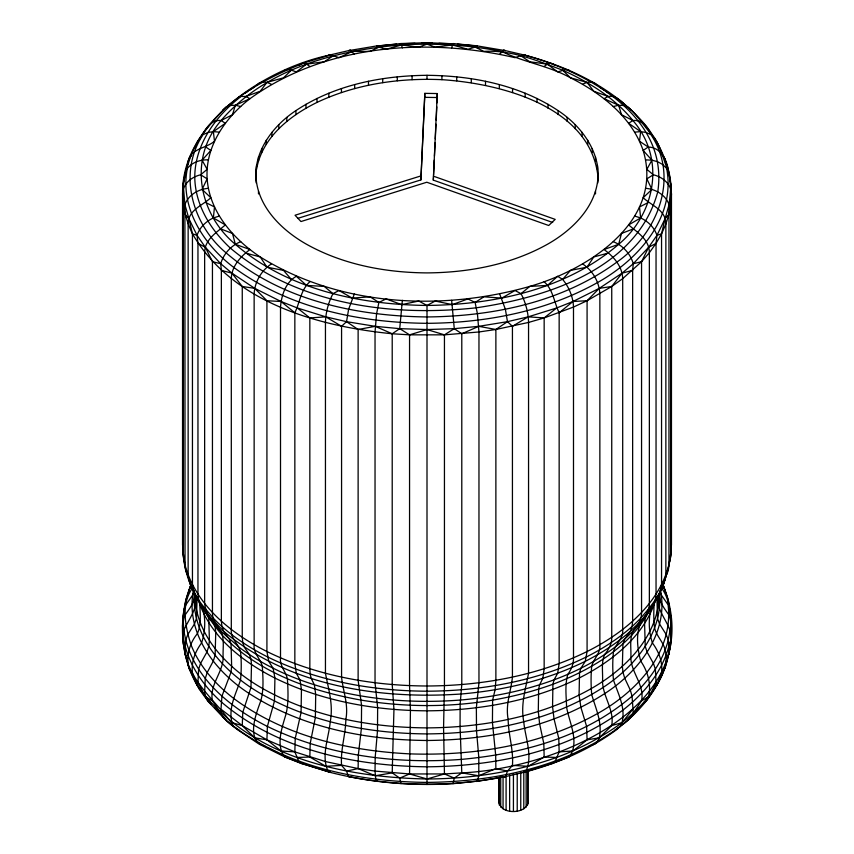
<?xml version="1.0" encoding="UTF-8"?>
<svg xmlns="http://www.w3.org/2000/svg" width="854" height="854" viewBox="0 0 854 854"><rect width="100%" height="100%" fill="white"/><g stroke="black" fill="none" stroke-linecap="round" stroke-linejoin="round"><path stroke-width="1.28" d="M303.448 763.988L330.53 772.422L300.747 763.295L284.798 756.964L259.21 744.165L237.038 729.391L226.075 720.178L207.618 700.995L205.398 696.768L204.64 691.804L205.27 678.524L207.148 672.642L213.244 661.167L215.123 655.285L215.752 632.43L215.123 626.985L213.244 622.096L200.551 604.632L198.608 599.657L197.957 594.181L197.957 243.379L197.05 235.352C199.612 227.463 205.931 221.357 213.361 217.941L225.349 224.901C216.66 232.491 204.597 239.451 204.64 252.688L204.64 603.49C206.988 622.651 225.787 634.778 238.874 647.044C257.353 661.124 278.255 671.714 299.957 679.869C351.069 698.497 406.355 704.272 460.445 700.024C543.784 692.936 648.688 656.993 668.97 564.953L668.97 214.151C668.234 200.423 673.059 186.684 669.088 173.148C665.159 156.068 656.886 140.195 646.382 126.243C615.947 89.296 571.07 67.562 525.573 55.329L523.47 54.816L514.983 57.677C426.541 37.192 325.395 44.28 249.976 98.68C225.371 117.585 205.013 146.546 207.148 178.849C209.518 212.155 233.601 239.184 260.235 256.958C339.646 306.479 441.262 311.539 529.8 286.4C587.477 269.917 664.615 221.197 643.169 150.485C631.522 116.678 601.408 93.374 570.504 77.821C548.823 65.747 523.79 62.374 501.757 51.443C468.825 45.016 435.145 42.946 401.658 44.931C336.209 50.14 265.445 68.79 221.122 120.499C188.2 158.236 198.277 213.511 235.352 244.308C287.798 289.549 359.353 304.664 427 305.454C494.647 304.664 566.202 289.549 618.648 244.308C655.723 213.511 665.8 158.236 632.878 120.499C614.453 97.708 589.014 82.165 562.637 70.177C537.433 60.773 511.343 49.681 483.94 51.411L475.112 47.098L467.907 49.297L452.342 44.931L435.23 47.173L427 44.109L418.77 47.173L401.658 44.931L386.093 49.297L378.888 47.098L377.639 45.764L348.624 50.642L350.3 50.226L354.335 54.208M378.888 47.098L370.06 51.411L352.243 51.443L339.017 57.677L330.53 54.816L328.427 55.329C252.474 71.533 150.261 144.817 192.449 233.825C232.459 302.679 317.891 326.335 392.21 333.765L399.725 328.662L402.362 300.33M297.587 218.432L420.894 179.916L424.844 93.353L437.259 93.545L437.002 102.864M420.894 179.916L424.844 93.353M552.687 222.488L433.309 180.119L437.259 93.545M433.309 180.119L433.437 177.451M433.565 174.792L434.259 160.136M434.451 156.143L435.092 142.821M435.284 138.828L435.988 124.172M436.18 120.179L436.81 106.857M183.172 534.796C181.496 551.983 184.176 569.597 190.837 585.524C199.153 603.554 209.604 620.548 222.563 635.568C259.232 672.963 310.835 691.142 361.381 700.152C425.185 710.56 491.947 706.322 552.933 684.257C592.591 669.12 633.166 645.272 652.04 605.518M194.445 593.423C190.912 637.959 226.193 674.137 262.295 694.515C312.19 722.644 370.177 733.554 427 733.906C488.114 733.437 551.097 721.064 603.031 687.491C634.362 667.038 662.917 633.038 659.555 593.423M670.518 554.246L668.276 570.504L666.643 574.678M256.253 183.012C252.261 153.24 272.127 126.275 295.911 110.604C334.362 85.026 381.418 75.696 427 75.312C472.582 75.696 519.638 85.026 558.089 110.604C581.873 126.275 601.739 153.24 597.747 183.012M255.88 178.091L256.531 165.495M598.12 174.099C597.789 205.173 573.365 229.47 548.001 243.956C511.322 264.601 468.75 272.618 427 272.896C385.25 272.618 342.678 264.601 305.999 243.956C280.635 229.47 256.211 205.173 255.88 174.099M668.191 603.116L668.97 605.593L668.276 600.042L663.163 585.022C710.56 705.329 556.157 768.728 461.79 772.87L454.275 778.111L453.004 783.694C411.18 786.214 368.981 782.499 328.427 771.909C320.592 756.516 328.833 737.856 330.242 721.747C333.487 704.582 328.47 689.391 325.449 673.24L325.449 322.438C325.726 312.436 328.342 302.508 332.975 293.648L339.017 290.531L352.243 298.121L370.06 296.797L378.888 302.465L386.093 298.911L401.658 304.632L418.77 301.035L427 305.454L435.23 301.035L452.342 304.632L467.907 298.911L475.112 302.465L477.439 313.824L478.966 331.971L478.966 682.773L476.361 707.752L476.511 730.832L478.816 757.583L478.784 775.784L477.439 781.154L453.004 783.694M550.552 763.988L523.47 772.422L525.573 771.909C558.228 763.177 589.719 749.577 616.962 729.391C622.203 723.861 630.369 720.584 633.284 713.175L632.056 696.149L630.327 690.117L624.69 678.161L622.95 672.13L622.363 666.291L622.95 643.831L624.69 639.091L630.327 631.309L632.056 626.558L632.643 621.168L632.643 270.366L633.284 263.726C630.455 253.809 622.865 245.482 613.289 241.682M240.711 106.526L235.352 105.266L230.367 105.448L226.075 107.06C212.518 121.396 198.875 136.096 191.328 154.489C186.684 167.491 183.386 180.215 182.542 194.061L182.542 544.863L183.247 550.478M614.933 730.095C642.037 711.467 664.871 682.207 669.6 648.837M669.984 644.898L670.241 642.283M644.332 702.084L642.848 704.198L646.382 700.995L656.95 684.801L656.043 682.495L655.392 669.248L653.449 663.441L647.183 652.221L645.24 646.414L644.589 623.591L645.24 618.115L647.183 613.151L653.449 604.632L655.392 599.657L656.043 594.181L656.043 243.379L656.95 235.352L665.052 218.795L669.088 204.64C665.629 194.904 655.584 189.097 645.624 188.328M188.542 592.366L190.837 585.022C174.953 624.317 181.592 673.112 211.151 704.198L209.668 702.084M654.196 603.031C653.726 611.315 653.438 619.758 654.602 628.01C656.491 636.123 663.302 641.866 665.181 649.979C668.949 664.903 660.953 679.122 652.808 690.843M670.753 550.478L671.457 544.863L671.457 194.061L670.828 183.994L669.194 175.23M350.3 777.012L348.624 776.606L346.532 771.098L341.568 765.408C340.351 749.865 345.624 734.878 345.849 719.431C348.71 704.358 343.02 691.43 341.568 677.105L341.568 326.303L346.532 321.659L348.624 309.265L354.335 294M186.727 657.58L184.912 654.089L185.724 640.094L187.773 634.543L194.402 624.114L196.441 618.563L197.135 597.127M666.643 166.541L668.97 173.981L669.088 173.148C663.633 161.737 661.871 148.852 654.644 138.092C645.25 128.249 638.44 116.08 627.925 107.06L623.634 105.448L618.648 105.266L613.289 106.526M188.136 164.064C187.912 148.724 205.739 148.842 214.493 141.23L213.361 131.623L225.349 123.307L221.122 120.499C211.6 119.581 206.358 127.63 202.355 134.825M667.273 657.58C672.29 646.03 671.223 632.43 670.753 620.068C669.653 608.881 668.554 596.498 661.071 587.573M670.828 637.052C671.703 627.06 671.159 616.716 669.194 606.852M239.067 730.095C232.213 725.879 224.442 720.541 220.716 713.175L221.944 696.149L231.05 672.13L231.637 666.291L231.05 643.831L229.31 639.091L223.673 631.309L207.148 613.834M187.357 574.678L185.724 570.504L183.172 554.929L183.172 183.994L184.806 175.23M184.806 606.852C182.841 616.716 182.297 627.06 183.172 637.052M193.506 590.317C184.944 632.921 215.389 671.884 249.4 693.651C301.804 727.523 365.341 740.012 427 740.482C488.659 740.012 552.196 727.523 604.6 693.651C638.611 671.884 669.056 632.921 660.494 590.317M183.172 183.994L184.912 204.64L188.947 218.795L197.05 235.352L205.398 247.329L220.716 263.726L231.968 273.184L254.738 288.353L281.009 301.494L297.384 307.995L325.801 316.845L346.532 321.659L375.216 326.335L392.21 333.765L409.557 334.843L444.443 334.843L478.966 331.971L495.875 329.484L528.551 322.438L544.158 317.934L573.493 307.045L587.082 300.725L611.742 286.485L622.694 278.639L641.557 261.698L649.36 252.688L656.043 243.379L661.551 233.825L665.864 224.068L668.97 214.151L670.828 204.127L671.457 194.061L669.088 173.148M666.462 574.486L666.921 572.009M302.551 763.754L300.747 763.295L298.686 761.053L294.843 751.904L295.217 738.454L301.067 712.556L301.451 689.53L299.957 679.869L296.327 673.251L294.843 663.59L294.843 312.788C299.85 302.497 300.757 289.773 309.949 281.66M256.531 169.487C261.975 137.729 289.613 115.781 317.005 102.416C355.755 84.087 399.341 77.789 441.913 79.678C501.042 83.511 591.673 106.675 598.12 178.091M528.092 770.895L528.092 802.835C525.125 815.111 498.031 814.417 499.259 800.636M499.665 294L505.376 309.265L507.468 321.659L512.432 326.303L512.432 677.105C510.98 691.43 505.29 704.358 508.151 719.431C508.376 734.878 513.649 749.865 512.432 765.408L507.468 771.098L505.376 776.606L476.361 781.474M655.328 600.052L658.904 595.174L660.879 590.125L661.551 584.627L661.551 233.825L665.052 218.795L668.97 214.151M378.888 302.465L376.561 313.824L375.034 331.971L375.034 682.773L377.639 707.752L377.489 730.832L375.184 757.583L375.034 771.087L375.739 779.222L376.561 781.154L377.639 781.474M451.638 47.877L453.004 43.543L476.361 45.764L505.376 50.642L503.7 50.226L499.665 54.208M184.912 173.148L185.03 173.981L188.947 159.004L191.744 155.236M656.865 597.127L657.559 618.563L659.598 624.114L666.227 634.543L668.276 640.094L668.97 645.763L668.97 653.257L665.052 668.244L661.551 672.941L656.95 684.801M662.672 672.749L663.398 670.209M185.03 173.981L187.357 166.541M185.809 603.116L185.03 605.593L185.724 600.042L190.965 585.289M656.502 596.999C645.998 634.853 612.745 661.017 579.076 678.065C532.01 701.177 479.158 710.56 427 710.816C374.842 710.56 321.99 701.177 274.924 678.065C241.255 661.017 208.002 634.853 197.498 596.999M663.163 585.524L666.227 575.724M544.051 281.66C553.243 289.773 554.15 302.497 559.156 312.788L559.156 663.59L557.673 673.251L554.043 679.869L552.933 684.257L552.549 706.6L554.043 718.94L558.783 738.454L559.156 751.904L555.313 761.053L553.253 763.295L551.449 763.754M346.532 321.659L358.125 329.484L375.216 326.335L399.725 328.662L427 329.548L454.275 328.662L478.784 326.335L507.468 321.659L528.199 316.845L556.616 307.995L572.991 301.494L599.262 288.353L622.032 273.184L633.284 263.726L648.602 247.329L656.95 235.352C654.388 227.463 648.069 221.357 640.639 217.941L628.651 224.901C637.34 232.491 649.403 239.451 649.36 252.688L649.36 603.49C649.627 615.883 637.767 623.11 630.327 631.309C616.759 643.318 601.408 653.139 585.278 661.316C546.677 680.36 504.116 690.267 461.395 693.982C378.888 699.672 288.769 685.997 223.673 631.309L221.944 626.558L221.357 621.168L221.357 270.366L220.716 263.726C223.545 253.809 231.135 245.482 240.711 241.682M194.744 148.372L197.05 142.447L200.082 138.092M194.253 590.893L192.609 595.131L185.926 604.728L183.866 610.023L182.542 625.683L183.172 643.243L188.947 668.244L199.356 689.146L201.192 690.843M669.312 562.637C672.045 553.734 671.436 544.009 670.828 534.796M651.687 605.977C648.293 617.762 648.421 631.373 652.477 643.03C658.893 651.709 662.864 662.042 661.551 672.941M656.043 682.495C649.392 699.234 635.654 711.457 622.032 722.633C601.974 737.248 579.898 748.873 556.616 757.434C515.069 772.144 470.992 778.763 427 778.997C343.799 777.386 247.553 757.274 197.05 684.801L197.957 682.495L198.608 669.248L200.551 663.441L206.817 652.221L208.76 646.414L209.411 640.66L208.76 618.115L201.96 605.518M670.828 183.994L670.828 554.929C664.476 600.202 625.694 632.184 587.082 651.527C537.529 675.845 481.902 685.73 427 685.997C372.098 685.73 316.471 675.845 266.918 651.527C231.082 633.433 195.779 605.39 185.03 564.953L184.912 204.64C188.371 194.904 198.416 189.097 208.376 188.328M633.284 713.175L641.557 700.814C644.749 684.993 631.394 673.155 630.828 658.06C631.437 649.008 629.131 639.262 633.252 630.754C637.596 625.512 641.792 619.652 641.557 612.499L641.557 261.698L648.602 247.329L656.043 243.379M647.183 613.151L649.83 608.56M192.929 587.573C180.632 603.266 185.243 626.687 190.837 644.343C199.238 666.152 215.261 684.107 233.516 698.305C283.976 735.934 347.813 750.794 409.76 753.868C474.354 756.078 541.02 745.286 597.896 713.346C636.518 691.783 673.795 652.253 668.074 604.728L661.391 595.131L659.747 590.893M646.852 613.834C634.618 626.153 636.55 645.784 640.756 661.167C647.951 671.532 651.346 684.332 648.602 696.768L641.557 700.814M332.975 293.648L324.2 286.4L306.586 285.428L296.359 276.301C285.61 282.108 281.404 295.537 280.507 307.045L280.507 657.847C279.482 665.864 285.844 671.479 287.414 678.781C288.022 690.299 288.769 702.084 286.175 713.421C282.482 726.594 275.244 744.869 284.798 756.964L302.241 763.508M592.409 744.901L594.79 744.165L597.544 741.614L599.262 737.803L611.742 725.601C614.442 709.823 602.999 696.875 602.508 681.609C603.105 672.642 600.949 663.11 604.6 654.58C608.635 649.616 612.008 643.905 611.742 637.287L611.742 286.485L622.032 273.184L632.643 270.366M632.643 709.482L622.032 722.633L620.079 726.605C564.729 767.266 494.583 781.752 427 782.403C359.417 781.752 289.271 767.266 233.921 726.605C217.781 702.276 190.997 683.808 185.03 653.257M551.759 763.508L569.202 756.964C580.058 742.564 569.202 722.601 566.586 707.08C566.287 696.223 564.718 684.908 567.825 674.35C571.326 669.504 573.717 663.921 573.493 657.847L573.493 307.045C573.13 296.946 569.052 287.147 562.637 279.397L570.504 270.376L587.04 267.185L593.765 256.958L608.187 253.094M299.37 65.438L300.747 63.943L330.53 54.816M627.925 720.178L639.336 707.955M475.112 47.098L476.361 45.764L477.439 46.084L457.552 44.184M559.156 312.788L572.991 301.494L587.082 300.725L599.262 288.353L611.742 286.485M332.975 55.916L324.2 61.798L306.586 64.135L296.359 71.907L291.363 70.177L283.496 77.821L266.96 82.379L262.786 81.973L259.21 83.073L257.374 84.77M198.672 600.052C193.463 592.665 189.204 583.901 188.136 574.859L188.136 224.068C187.933 210.041 202.494 205.611 210.831 197.722L202.088 189.417L207.148 178.849L200.669 174.782C193.143 176.554 186.076 181.422 183.375 188.894L183.172 204.127L184.912 204.64M221.122 229.064L232.491 233.452L235.352 244.308L249.976 249.528C240.55 256.552 231.594 266.202 231.306 278.639L231.306 629.441C230.334 638.386 238.437 643.788 240.529 651.709C241.522 661.092 241.436 670.625 240.529 680.008C235.96 693.79 228.167 707.518 231.968 722.633L242.258 725.601L266.918 739.842L294.843 751.904L325.449 761.554L358.125 768.589L375.034 771.087L409.557 773.948L444.443 773.948L461.79 772.87L478.784 775.784L495.875 768.589L507.468 771.098M222.787 110.006C246.219 89.446 274.369 74.597 303.448 63.249L306.586 64.135L309.949 66.548M200.669 174.782L207.148 169.359L202.088 160.157L210.831 150.485L205.835 147.005M475.112 302.465L483.94 296.797L501.757 298.121L514.983 290.531L521.025 293.648L529.8 286.4L547.414 285.428L557.641 276.301L562.637 279.397M512.432 326.303L528.199 316.845L544.158 317.934L556.616 307.995M582.567 263.918C592.623 270.387 599.284 281.916 599.86 293.861L599.86 644.663C600.874 653.15 593.551 658.605 591.705 666.216C590.829 675.61 590.904 685.121 591.705 694.515C595.676 708.628 602.636 722.676 599.262 737.803L587.082 739.842L572.991 750.944L559.156 751.904M271.433 263.918C261.377 270.387 254.716 281.916 254.14 293.861L254.14 644.663C253.126 653.15 260.449 658.605 262.295 666.216C263 677.681 263.918 689.541 260.833 700.739C256.638 712.46 246.39 737.237 261.591 744.901M544.051 66.548L547.414 64.135L550.552 63.249L553.253 63.943L554.63 65.438M668.97 173.981C667.7 162.025 662.245 147.528 648.165 147.005L643.169 150.485L651.912 160.157L657.772 161.769L662.8 164.608L666.664 168.494C676.101 217.738 637.671 260.235 597.544 282.546C545.77 311.539 485.862 322.887 427 323.324C359.417 322.673 289.271 308.198 233.921 267.526C203.7 244.874 179.553 207.629 187.336 168.494C192.31 162.164 200.53 159.506 208.376 159.879M451.638 300.33L454.275 328.662L461.79 333.765L478.784 326.335L495.875 329.484L507.468 321.659M237.145 98.488L241.436 95.637M244.66 93.492L247.873 91.346M250.019 89.916L254.311 87.055M651.645 134.825C647.642 127.63 642.4 119.581 632.878 120.499L628.651 123.307L640.639 131.623L646.2 132.498L650.983 134.697C680.115 178.475 656.865 234.252 616.962 262.05C562.508 302.06 493.495 316.311 427 316.951C356.075 316.119 281.051 300.277 226.075 252.837C192.235 224.783 177.472 173.02 203.017 134.697L207.8 132.498L213.361 131.623L219.339 132.146M669.088 204.64L670.828 204.127L670.625 188.894C667.924 181.422 660.857 176.554 653.331 174.782L646.852 178.849L651.912 189.417L643.169 197.722C651.506 205.611 666.067 210.041 665.864 224.068L665.864 574.859C663.398 591.587 651.655 605.454 640.938 617.922C625.416 634.116 606.564 646.734 586.623 656.833C537.219 681.086 481.741 690.939 427 691.206C372.259 690.939 316.781 681.086 267.377 656.833C247.436 646.734 228.584 634.116 213.062 617.922C205.12 607.867 194.007 597.896 192.449 584.627L192.449 233.825L188.947 218.795L185.03 214.151M399.725 328.662L409.557 334.843L427 329.548L444.443 334.843L454.275 328.662M556.616 757.434L544.158 757.05L528.199 766.284L512.432 765.408M631.213 110.006C623.783 105.384 618.264 94.698 608.187 96.47L604.024 98.68L618.648 105.266L621.509 114.746L632.878 120.499M648.165 202.558L639.507 206.978L640.639 217.941L634.661 216.051M221.122 120.499L232.491 114.746L235.352 105.266L249.976 98.68L245.813 96.47L241.084 96.427C216.083 115.706 195.022 144.016 194.765 176.778C194.968 204.586 210.436 229.694 230.367 248.108C297.566 304.803 391.506 317.058 476.361 307.792C546.891 297.395 636.935 269.031 657.772 191.787C669.248 115.322 585.492 71.245 523.47 54.816M566.17 757.797L574.518 753.623M576.898 752.427L586.442 747.656M588.822 746.46L591.214 745.264M582.567 84.29C586.783 81.899 593.092 80.575 596.626 84.77M346.532 771.098L358.125 768.589L375.216 775.784L392.21 772.87L399.725 778.111L409.557 773.948L427 778.997L444.443 773.948L454.275 778.111M632.878 229.064L621.509 233.452L618.648 244.308L604.024 249.528C613.535 256.392 622.352 266.299 622.694 278.639L622.694 629.441C623.666 638.386 615.563 643.788 613.471 651.709C612.478 661.092 612.564 670.625 613.471 680.008C618.04 693.79 625.833 707.518 622.032 722.633L611.742 725.601M245.813 96.47L260.235 91.25L266.96 82.379L271.433 84.29M569.202 70.274L566.17 69.441L557.641 71.907L547.414 64.135L529.8 61.798L521.025 55.916M656.95 235.352L661.551 233.825M219.339 216.051L213.361 217.941L214.493 206.978L205.835 202.558M420.894 175.924L295.046 215.24L300.95 221.549L426.797 182.233L548.695 225.499L555.196 219.393L433.309 176.127M284.798 70.274L287.83 69.441L291.363 70.177M633.284 263.726L641.557 261.698M328.427 55.329L350.3 50.226M503.7 777.012L525.573 771.909C533.408 756.516 525.167 737.856 523.758 721.747C520.513 704.582 525.53 689.391 528.551 673.24L528.551 322.438C528.274 312.436 525.658 302.508 521.025 293.648M505.376 776.606C453.752 786.694 400.248 786.694 348.624 776.606M396.448 44.184L376.561 46.084L400.996 43.543L427 42.7L453.57 43.81L438.956 43.34M634.661 132.146L640.639 131.623L639.507 141.23L648.165 147.005M297.384 307.995L309.842 317.934L325.801 316.845L341.568 326.303M341.568 765.408L325.801 766.284L309.842 757.05L297.384 757.434M415.044 43.34L400.43 43.81L400.996 43.543L402.362 47.877M421.684 43.116L432.316 43.116M424.844 97.335L437.259 97.537M645.624 159.879L651.912 160.157L646.852 169.359L653.331 174.782M221.357 270.366L231.968 273.184L242.258 286.485L254.738 288.353L266.918 300.725L281.009 301.494L294.843 312.788M294.843 751.904L281.009 750.944L266.918 739.842L254.738 737.803L242.258 725.601L221.357 709.482M503.7 50.226L525.573 55.329M197.957 243.379L205.398 247.329L212.443 261.698L220.716 263.726M245.813 253.094L260.235 256.958L266.96 267.185L283.496 270.376L291.363 279.397M192.449 233.825L197.05 235.352M608.187 96.47L593.765 91.25L587.04 82.379L570.504 77.821L562.637 70.177M400.996 783.694L399.725 778.111M262.786 745.264L265.178 746.46M267.558 747.656L277.102 752.427M279.482 753.623L287.83 757.797M220.716 713.175L212.443 700.814L205.398 696.768L197.957 682.495M599.689 87.055L603.981 89.916M606.126 91.346L609.34 93.492M612.564 95.637L616.855 98.488M214.664 707.955L226.075 720.178M662.256 155.236L665.052 159.004L665.864 164.064M197.05 684.801L192.449 672.941L188.947 668.244C186.076 656.021 189.396 643.286 197.381 633.647C201.672 624.06 199.953 613.183 199.804 603.031M653.918 138.092L656.95 142.447L659.256 148.372M204.17 608.56L206.817 613.151M663.035 585.289L665.458 592.366M202.313 605.977C205.707 617.762 205.579 631.373 201.523 643.03C195.107 651.709 191.136 662.042 192.449 672.941M184.688 562.637L183.482 554.246M187.773 575.724L190.837 585.524M190.602 670.209L191.328 672.749M527.591 800.636L528.092 802.835M187.079 572.009L187.538 574.486M668.97 653.257L669.088 654.089M183.759 642.283L184.016 644.898M184.4 648.837L184.912 654.089M658.637 594.181C653.289 613.727 677.841 626.366 668.97 645.763C662.202 672.141 643.841 693.864 622.694 710.261C566.8 751.701 495.416 766.177 427 766.817C354.581 765.995 277.753 750.111 221.357 701.988C202.131 684.705 186.514 661.861 183.172 635.75C185.158 628.736 181.229 621.178 185.307 614.677C189.78 608.422 194.861 601.899 194.765 593.808C195.128 635.974 228.349 668.992 262.786 688.612C312.543 716.666 370.348 727.544 427 727.886C483.652 727.544 541.457 716.666 591.214 688.612C625.651 668.992 658.872 635.974 659.235 593.808C659.139 601.899 664.22 608.422 668.693 614.677C672.931 622.598 669.408 631.8 668.276 640.094C662.64 662.117 648.73 681.076 632.056 696.149C585.086 736.788 522.402 753.783 461.694 759.366C395.658 764.405 327.317 755.641 267.377 726.423C228.883 707.133 190.196 675.247 183.866 630.103C189.118 618.531 198.438 608.059 195.363 594.181M597.469 165.495L597.469 169.487M595.516 156.944L595.516 160.936M595.516 191.253L595.516 193.922M592.292 148.532L592.292 152.524M587.798 140.312L587.798 144.305M587.082 300.725L587.082 651.527L585.278 661.316L580.891 668.276L579.535 672.76L579.076 695.135L580.891 707.347L586.623 726.423L587.082 739.842M582.086 132.349L582.086 136.341M575.19 124.705L575.19 128.698M567.173 117.436L567.173 121.428M558.089 110.604L558.089 114.596M548.001 104.241L548.001 108.234M544.158 317.934L544.158 668.735L542.834 678.332L539.621 684.812L538.628 689.157L538.298 711.489L539.621 723.882L543.817 743.578L544.158 757.05M536.995 98.423L536.995 102.416M527.591 770.425L527.591 805.023M526.128 771.141L526.128 807.062M525.146 93.171L525.146 97.164M523.801 771.557L523.801 808.823M520.759 772.913L520.759 810.168M517.225 773.756L517.225 811.012M513.425 774.044L513.425 811.3M512.56 88.549L512.56 92.542M509.635 775.08L509.635 811.012M506.091 775.571L506.091 810.168M503.059 776.884L503.059 808.823M500.722 776.457L500.722 807.062M499.312 84.567L499.312 88.56M499.259 777.076L499.259 805.023M498.757 777.546L498.757 802.835M495.875 329.484L495.875 680.286L495.096 689.754L492.619 700.152L492.427 722.452L495.672 755.096L495.875 768.589M485.52 81.269L485.52 85.261M471.291 78.675L471.291 82.667M461.79 333.765L461.79 684.566L460.146 704.23L460.05 726.519L461.79 772.87M456.719 76.807L456.719 80.799M444.443 334.843L444.443 685.634L443.568 727.544L444.443 773.948M441.913 75.686L441.913 79.678M427 42.7L427 44.109M427 75.312L427 79.305M427 305.454L427 784.538M412.087 75.686L412.087 79.678M409.557 334.843L409.557 685.634L410.432 710.475L409.557 773.948M397.281 76.807L397.281 80.799M392.21 333.765L392.21 684.566L393.95 709.45L392.21 772.87M382.709 78.675L382.709 82.667M368.48 81.269L368.48 85.261M358.125 329.484L358.125 680.286L361.573 705.383L361.381 728.451L358.328 755.096L358.125 768.589M354.688 84.567L354.688 88.56M341.44 88.549L341.44 92.542M328.854 93.171L328.854 97.164M317.005 98.423L317.005 102.416M309.842 317.934L309.842 668.735L310.183 673.998L311.166 678.332L314.379 684.812L315.702 694.419L315.372 717.456L310.183 743.578L309.842 757.05M305.999 104.241L305.999 108.234M295.911 110.604L295.911 114.596M286.827 117.436L286.827 121.428M278.81 124.705L278.81 128.698M271.914 132.349L271.914 136.341M266.918 300.725L266.918 651.527L268.722 661.316L273.109 668.276L274.924 678.065L274.465 701.059L267.377 726.423L266.918 739.842M266.202 140.312L266.202 144.305M261.708 148.532L261.708 152.524M258.484 156.944L258.484 160.936M258.484 191.253L258.484 193.922M242.258 286.485L242.258 637.287L242.782 642.635L244.34 647.247L249.4 654.58L250.969 659.192L251.492 664.54L250.969 687.491L242.782 712.225L242.258 725.601M212.443 261.698L212.443 612.499C212.208 619.652 216.404 625.512 220.748 630.754C224.869 639.262 222.563 649.008 223.172 658.06C222.606 673.155 209.251 684.993 212.443 700.814"/></g></svg>
